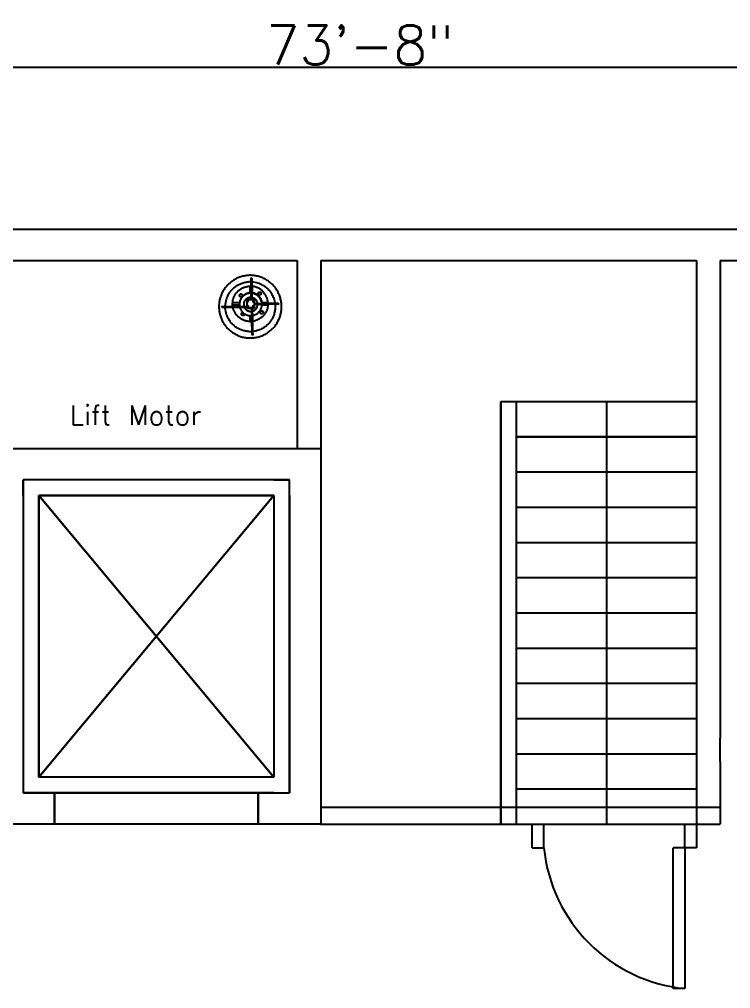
# Model space of a CAD drawing. Header units: millimetres. Extents: x 325 to 1305, y 175 to 889.
# Drawn here: x 688.5 to 870.2, y 641.1 to 888.7 of the extents above; entities that cross this region are included whole.
import ezdxf

# ---------------------------------------------------------------- set-up
doc = ezdxf.new("R2010")
doc.units = ezdxf.units.MM
doc.layers.add('Doors', color=6, linetype='Continuous', plot=False)
doc.layers.add('Pillars', color=200, linetype='Continuous', plot=False)
doc.layers.add('Edges', color=7, linetype='Continuous')
doc.layers.add('Lift and Stairs', color=60, linetype='Continuous')
doc.styles.get("Standard").update_dxf_attribs({"font": 'txt.shx', "height": 10})
doc.dimstyles.new('iuy', dxfattribs={"dimtxt": 1, "dimasz": 5.75, "dimexe": 1.25, "dimexo": 0.625, "dimtad": 1, "dimtih": 1, "dimtoh": 1, "dimlunit": 4, "dimtxsty": 'Standard', "dimblk": 'ARCHTICK', "dimcen": 2.5, "dimadec": 0, "dimazin": 0, "dimtfac": 1, "dimtmove": 0, "dimatfit": 3, "dimldrblk": 'ARCHTICK', "dimfxl": 1, "dimarcsym": 0})

# ---------------------------------------------------------------- blocks, each defined once
blk = doc.blocks.new('_ArchTick')
at = {"color": 0, "linetype": 'ByBlock', "const_width": 0.15}
blk.add_lwpolyline([(-0.5, -0.5), (0.5, 0.5)], dxfattribs=at)
blk = doc.blocks.new('*D21')
at = {"color": 0, "lineweight": -2, "transparency": 16777216}
for p, q in [((333.47, 827.71), (333.47, 877.79)), ((1217.47, 827.71), (1217.47, 877.79)), ((333.47, 876.54), (1217.47, 876.54))]:
    blk.add_line(p, q, dxfattribs=at)
at = {"layer": 'Defpoints', "color": 0, "transparency": 16777216}
for p in [(1217.47, 876.54), (333.47, 827.09), (1217.47, 827.09)]:
    blk.add_point(p, dxfattribs=at)
at = {"color": 0, "lineweight": -2, "transparency": 16777216, "xscale": 5.75, "yscale": 5.75, "zscale": 5.75, "rotation": 180}
blk.add_blockref('_ArchTick', (333.47, 876.54), dxfattribs=at)
at = {"color": 0, "lineweight": -2, "transparency": 16777216, "xscale": 5.75, "yscale": 5.75, "zscale": 5.75}
blk.add_blockref('_ArchTick', (1217.47, 876.54), dxfattribs=at)
at = {"color": 0, "transparency": 16777216, "insert": (775.47, 882.17), "char_height": 10, "attachment_point": 5}
blk.add_mtext('73\'-8"', dxfattribs=at)
blk = doc.blocks.new('BDoor3')
at = {"layer": 'Doors'}
for p, q in [((-42, -6), (-42, 0)), ((-42, 0), (-39, 0)), ((-39, -6), (-39, 0)), ((-3, 0), (0, 0)), ((-3, -6), (-3, 0)), ((0, 0), (0, -6)), ((-42, -6), (-39, -6)), ((-3, -6), (-6, -6)), ((-6, -42), (-6, -6)), ((0, -6), (-3, -6)), ((-3, -6), (-3, -42)), ((-3, -42), (-6, -42))]:
    blk.add_line(p, q, dxfattribs=at)
blk.add_arc((0.99, -2.01), 40.19, 185.6957, 264.3043, dxfattribs=at)
blk = doc.blocks.new('Surge Arrester pl')
for centre, radius, start, end in [((218.2, 183.76), 0.288, 13.0822, 39.8207), ((219.39, 185.27), 0.128, 231.4841, 296.1768), ((220.21, 184.32), 0.116, 145.188, 217.1673), ((219.58, 183.26), 0.206, 89.1848, 130.0267)]:
    blk.add_arc(centre, radius, start, end)
at = {"layer": 'Edges'}
for p, q in [((219.32, 188.8), (219.31, 188.78)), ((219.31, 188.78), (219.31, 188.77)), ((219.31, 188.77), (219.31, 188.23)), ((219.33, 188.82), (219.32, 188.8)), ((219.33, 188.82), (219.34, 188.83)), ((219.36, 188.83), (219.34, 188.83)), ((219.38, 188.84), (219.36, 188.83)), ((219.39, 188.83), (219.38, 188.84)), ((219.39, 188.83), (219.41, 188.83)), ((219.43, 188.82), (219.41, 188.83)), ((219.43, 188.82), (219.44, 188.8)), ((219.44, 188.78), (219.44, 188.8)), ((219.44, 188.78), (219.45, 188.77)), ((219.45, 188.77), (219.45, 188.21)), ((219.2, 186.3), (219.2, 187.45)), ((219.2, 187.42), (219.2, 187.44)), ((219.31, 188.23), (219.31, 187.45)), ((219.31, 187.45), (219.31, 187.43)), ((219.31, 187.43), (219.31, 187.42)), ((219.31, 187.42), (219.31, 186.32)), ((219.45, 188.21), (219.45, 187.43)), ((219.45, 187.43), (219.45, 187.42)), ((219.45, 187.42), (219.45, 186.3)), ((219.45, 187.42), (219.45, 187.42)), ((219.55, 187.42), (219.55, 186.28)), ((219.31, 186.32), (219.31, 186.23)), ((219.31, 186.24), (219.32, 186.25)), ((219.31, 186.23), (219.31, 186.24)), ((219.31, 186.23), (219.31, 186.23)), ((219.31, 186.23), (219.31, 185.5)), ((219.31, 185.5), (219.31, 185.33)), ((219.32, 186.25), (219.33, 186.25)), ((219.33, 186.25), (219.34, 186.26)), ((219.34, 186.26), (219.36, 186.26)), ((219.36, 186.26), (219.38, 186.26)), ((219.38, 186.26), (219.39, 186.26)), ((219.39, 186.26), (219.41, 186.26)), ((219.41, 186.26), (219.43, 186.25)), ((219.43, 186.25), (219.44, 186.25)), ((219.44, 186.25), (219.44, 186.24)), ((219.44, 186.24), (219.45, 186.23)), ((219.45, 186.3), (219.45, 186.23)), ((219.45, 186.23), (219.45, 186.22)), ((219.45, 186.22), (219.45, 185.48)), ((219.45, 185.48), (219.45, 185.32)), ((214.28, 183.89), (214.29, 183.91)), ((214.28, 183.88), (214.28, 183.89)), ((214.28, 183.88), (214.28, 183.86)), ((214.28, 183.86), (214.29, 183.84)), ((214.29, 183.91), (214.3, 183.92)), ((214.29, 183.83), (214.29, 183.84)), ((214.29, 183.84), (214.29, 183.84)), ((214.3, 183.83), (214.29, 183.84)), ((214.29, 183.84), (214.29, 183.83)), ((214.31, 183.93), (214.3, 183.92)), ((214.31, 183.82), (214.3, 183.83)), ((214.33, 183.94), (214.31, 183.93)), ((214.31, 183.82), (214.33, 183.81)), ((214.33, 183.94), (214.35, 183.94)), ((214.33, 183.81), (214.35, 183.81)), ((214.35, 183.94), (214.85, 183.94)), ((214.35, 183.81), (214.84, 183.81)), ((214.84, 183.81), (216.2, 183.81)), ((214.85, 183.94), (216.18, 183.94)), ((217.33, 184.13), (216.16, 184.13)), ((216.17, 184.64), (217.36, 184.64)), ((216.18, 183.94), (216.88, 183.94)), ((216.2, 183.81), (216.88, 183.81)), ((216.85, 183.88), (216.86, 183.89)), ((216.86, 183.86), (216.85, 183.88)), ((216.86, 183.92), (216.87, 183.93)), ((216.86, 183.91), (216.86, 183.92)), ((216.86, 183.89), (216.86, 183.91)), ((216.86, 183.84), (216.86, 183.86)), ((216.86, 183.83), (216.86, 183.84)), ((216.87, 183.82), (216.86, 183.83)), ((216.87, 183.94), (216.88, 183.94)), ((216.87, 183.93), (216.87, 183.94)), ((216.87, 183.81), (216.87, 183.82)), ((216.88, 183.81), (216.87, 183.81)), ((216.88, 183.94), (217.36, 183.94)), ((216.88, 183.81), (217.37, 183.81)), ((217.36, 183.94), (218.1, 183.94)), ((217.37, 183.81), (217.38, 183.78)), ((217.37, 183.81), (218.16, 183.81)), ((218.1, 183.94), (218.23, 183.94)), ((218.16, 183.81), (218.3, 183.81)), ((218.23, 183.94), (218.42, 183.94)), ((218.3, 183.81), (218.48, 183.81)), ((218.48, 183.81), (218.48, 183.82)), ((218.48, 183.82), (218.48, 183.82)), ((218.48, 183.81), (218.48, 183.81)), ((218.58, 185.08), (218.58, 183.76)), ((219.9, 185.08), (218.58, 185.08)), ((218.58, 183.66), (218.58, 183.76)), ((218.58, 183.76), (219.9, 183.76)), ((218.66, 184.86), (218.67, 184.87)), ((218.66, 184.72), (218.66, 184.86)), ((218.67, 184.7), (218.66, 184.72)), ((218.66, 184.08), (218.67, 184.09)), ((218.66, 184.05), (218.66, 184.08)), ((218.66, 184.05), (218.7, 183.97)), ((218.66, 183.94), (218.66, 184.05)), ((218.67, 183.92), (218.66, 183.94)), ((218.67, 184.89), (218.68, 184.91)), ((218.67, 184.87), (218.67, 184.89)), ((218.67, 184.68), (218.67, 184.7)), ((218.68, 184.67), (218.67, 184.68)), ((218.67, 184.11), (218.68, 184.12)), ((218.67, 184.11), (218.67, 184.09)), ((218.67, 183.9), (218.67, 183.92)), ((218.68, 183.89), (218.67, 183.9)), ((218.68, 184.91), (218.7, 184.92)), ((218.7, 184.66), (218.68, 184.67)), ((218.68, 184.12), (218.7, 184.14)), ((218.7, 183.87), (218.68, 183.89)), ((218.7, 184.92), (218.71, 184.92)), ((218.71, 184.65), (218.7, 184.66)), ((218.7, 184.14), (218.71, 184.14)), ((218.7, 183.97), (218.77, 183.88)), ((218.71, 183.87), (218.7, 183.87)), ((218.71, 184.92), (218.73, 184.93)), ((218.73, 184.65), (218.71, 184.65)), ((218.71, 184.14), (218.73, 184.15)), ((218.73, 183.87), (218.71, 183.87)), ((218.73, 184.93), (218.75, 184.92)), ((218.74, 184.65), (218.73, 184.65)), ((218.73, 184.15), (218.75, 184.14)), ((218.75, 183.87), (218.73, 183.87)), ((218.8, 184.73), (218.74, 184.65)), ((218.75, 184.65), (218.74, 184.65)), ((218.75, 184.92), (218.77, 184.92)), ((218.77, 184.66), (218.75, 184.65)), ((218.75, 184.14), (218.77, 184.14)), ((218.77, 183.87), (218.75, 183.87)), ((218.77, 184.92), (218.78, 184.91)), ((218.78, 184.67), (218.77, 184.66)), ((218.77, 184.14), (218.78, 184.12)), ((218.78, 183.89), (218.77, 183.88)), ((218.77, 183.88), (218.77, 183.87)), ((218.78, 184.91), (218.79, 184.89)), ((218.79, 184.68), (218.78, 184.67)), ((218.78, 184.12), (218.79, 184.11)), ((218.79, 183.9), (218.78, 183.89)), ((218.79, 184.89), (218.8, 184.87)), ((218.8, 184.7), (218.79, 184.68)), ((218.79, 184.11), (218.8, 184.09)), ((218.8, 183.92), (218.79, 183.9)), ((218.8, 184.87), (218.8, 184.86)), ((218.8, 184.86), (218.8, 184.73)), ((218.8, 184.73), (218.8, 184.73)), ((218.8, 184.73), (218.8, 184.72)), ((218.8, 184.72), (218.8, 184.7)), ((218.8, 184.09), (218.8, 184.08)), ((218.8, 184.08), (218.8, 183.94)), ((218.8, 183.94), (218.8, 183.92)), ((219.31, 185.33), (219.31, 185.17)), ((219.45, 185.32), (219.45, 185.15)), ((219.7, 184.87), (219.71, 184.89)), ((219.7, 184.85), (219.7, 184.87)), ((219.7, 184.71), (219.7, 184.85)), ((219.7, 184.7), (219.7, 184.71)), ((219.74, 184.65), (219.7, 184.7)), ((219.71, 184.68), (219.7, 184.7)), ((219.7, 184.7), (219.7, 184.7)), ((219.7, 184.09), (219.71, 184.11)), ((219.7, 184.08), (219.7, 184.09)), ((219.7, 183.94), (219.7, 184.08)), ((219.7, 183.92), (219.7, 183.94)), ((219.71, 183.9), (219.7, 183.92)), ((219.71, 184.89), (219.72, 184.9)), ((219.72, 184.66), (219.71, 184.68)), ((219.71, 184.11), (219.72, 184.12)), ((219.72, 183.89), (219.71, 183.9)), ((219.72, 184.9), (219.73, 184.91)), ((219.73, 184.65), (219.72, 184.66)), ((219.72, 184.12), (219.73, 184.14)), ((219.72, 183.89), (219.78, 183.97)), ((219.73, 183.87), (219.72, 183.89)), ((219.72, 183.89), (219.72, 183.89)), ((219.73, 184.91), (219.75, 184.92)), ((219.74, 184.65), (219.73, 184.65)), ((219.73, 184.14), (219.75, 184.14)), ((219.75, 183.87), (219.73, 183.87)), ((219.75, 184.65), (219.74, 184.65)), ((219.75, 184.92), (219.77, 184.92)), ((219.77, 184.64), (219.75, 184.65)), ((219.75, 184.14), (219.77, 184.15)), ((219.77, 183.87), (219.75, 183.87)), ((219.77, 184.92), (219.79, 184.92)), ((219.79, 184.65), (219.77, 184.64)), ((219.77, 184.15), (219.79, 184.14)), ((219.79, 183.87), (219.77, 183.87)), ((219.78, 183.97), (219.83, 184.1)), ((219.79, 184.92), (219.8, 184.91)), ((219.8, 184.65), (219.79, 184.65)), ((219.79, 184.14), (219.8, 184.14)), ((219.8, 183.87), (219.79, 183.87)), ((219.8, 184.91), (219.82, 184.9)), ((219.82, 184.66), (219.8, 184.65)), ((219.8, 184.14), (219.82, 184.12)), ((219.82, 183.89), (219.8, 183.87)), ((219.82, 184.9), (219.83, 184.89)), ((219.83, 184.68), (219.82, 184.66)), ((219.82, 184.12), (219.83, 184.11)), ((219.83, 183.9), (219.82, 183.89)), ((219.83, 184.89), (219.84, 184.87)), ((219.84, 184.7), (219.83, 184.68)), ((219.83, 184.11), (219.83, 184.1)), ((219.83, 184.1), (219.84, 184.09)), ((219.84, 183.92), (219.83, 183.9)), ((219.84, 184.87), (219.84, 184.85)), ((219.84, 184.85), (219.84, 184.71)), ((219.84, 184.71), (219.84, 184.7)), ((219.84, 184.09), (219.84, 184.08)), ((219.84, 184.08), (219.84, 183.94)), ((219.84, 183.94), (219.84, 183.92)), ((219.9, 183.76), (219.9, 185.08)), ((219.9, 183.76), (219.9, 183.66)), ((220.29, 184.39), (220.12, 184.39)), ((220.29, 184.25), (220.12, 184.25)), ((220.47, 184.39), (220.29, 184.39)), ((220.48, 184.26), (220.29, 184.25)), ((221.21, 184.41), (220.47, 184.39)), ((221.22, 184.27), (220.48, 184.26)), ((221.26, 184.41), (221.21, 184.41)), ((221.26, 184.27), (221.22, 184.27)), ((221.23, 184.64), (222.24, 184.64)), ((222.23, 184.13), (221.24, 184.13)), ((221.49, 184.42), (221.26, 184.41)), ((221.49, 184.28), (221.26, 184.27)), ((222.24, 184.43), (221.49, 184.42)), ((221.49, 184.42), (221.5, 184.41)), ((222.24, 184.29), (221.49, 184.28)), ((221.5, 184.28), (221.49, 184.28)), ((221.5, 184.41), (221.5, 184.41)), ((221.5, 184.41), (221.51, 184.4)), ((221.51, 184.29), (221.5, 184.28)), ((221.51, 184.4), (221.52, 184.38)), ((221.52, 184.31), (221.51, 184.3)), ((221.51, 184.3), (221.51, 184.29)), ((221.52, 184.38), (221.52, 184.37)), ((221.52, 184.37), (221.52, 184.35)), ((221.52, 184.35), (221.52, 184.33)), ((221.52, 184.33), (221.52, 184.31)), ((222.27, 184.43), (222.24, 184.43)), ((222.26, 184.3), (222.24, 184.29)), ((223.49, 184.32), (222.26, 184.3)), ((223.47, 184.46), (222.27, 184.43)), ((224.03, 184.47), (223.47, 184.46)), ((224.03, 184.33), (223.49, 184.32)), ((224.03, 184.47), (224.04, 184.47)), ((224.03, 184.33), (224.05, 184.33)), ((224.04, 184.47), (224.06, 184.46)), ((224.05, 184.33), (224.06, 184.34)), ((224.05, 184.33), (224.05, 184.33)), ((224.06, 184.46), (224.07, 184.45)), ((224.08, 184.35), (224.06, 184.34)), ((224.07, 184.45), (224.09, 184.44)), ((224.09, 184.37), (224.08, 184.35)), ((224.09, 184.42), (224.09, 184.44)), ((224.1, 184.4), (224.09, 184.42)), ((224.09, 184.38), (224.1, 184.4)), ((224.09, 184.37), (224.09, 184.38)), ((218.18, 182.67), (218.19, 182.66)), ((218.58, 183.66), (219.9, 183.66)), ((219.2, 181.31), (219.2, 182.34)), ((219.45, 183.25), (219.45, 183.42)), ((219.46, 183.09), (219.45, 183.25)), ((219.47, 182.35), (219.46, 183.09)), ((219.49, 181.58), (219.47, 182.35)), ((219.59, 183.29), (219.58, 183.47)), ((219.59, 183.11), (219.59, 183.29)), ((219.61, 182.37), (219.59, 183.11)), ((219.62, 181.59), (219.61, 182.37)), ((220.96, 183.3), (220.98, 183.35)), ((219.5, 181.57), (219.49, 181.58)), ((219.49, 181.58), (219.49, 181.58)), ((219.49, 181.35), (219.49, 181.58)), ((219.49, 181.34), (219.49, 181.35)), ((219.53, 179.58), (219.49, 181.34)), ((219.51, 181.57), (219.5, 181.57)), ((219.52, 181.56), (219.51, 181.57)), ((219.54, 181.56), (219.52, 181.56)), ((219.56, 181.56), (219.54, 181.56)), ((219.57, 181.56), (219.56, 181.56)), ((219.59, 181.56), (219.57, 181.56)), ((219.6, 181.57), (219.59, 181.56)), ((219.61, 181.57), (219.6, 181.57)), ((219.62, 181.58), (219.61, 181.57)), ((219.62, 181.59), (219.62, 181.58)), ((219.63, 181.37), (219.62, 181.59)), ((219.66, 179.6), (219.63, 181.37)), ((219.54, 179.05), (219.53, 179.58)), ((219.54, 179.05), (219.54, 179.03)), ((219.55, 179.02), (219.54, 179.03)), ((219.54, 179.03), (219.54, 179.03)), ((219.56, 179), (219.55, 179.02)), ((219.57, 178.99), (219.56, 179)), ((219.59, 178.98), (219.57, 178.99)), ((219.59, 178.98), (219.61, 178.98)), ((219.63, 178.98), (219.61, 178.98)), ((219.63, 178.98), (219.64, 178.99)), ((219.64, 178.99), (219.66, 179)), ((219.68, 179.05), (219.66, 179.6)), ((219.66, 179), (219.67, 179.02)), ((219.68, 179.05), (219.67, 179.03)), ((219.67, 179.02), (219.67, 179.03))]:
    blk.add_line(p, q, dxfattribs=at)
for points in [[(223.83, 186.66), (223.74, 186.81), (223.64, 186.96), (223.54, 187.1), (223.43, 187.24), (223.32, 187.38), (223.2, 187.51), (223.08, 187.64), (222.96, 187.76), (222.83, 187.89), (222.7, 188), (222.56, 188.11), (222.42, 188.22), (222.28, 188.33), (222.13, 188.43), (221.98, 188.52), (221.83, 188.61), (221.68, 188.69), (221.52, 188.77), (221.36, 188.84), (221.19, 188.91), (221.03, 188.97), (220.86, 189.03), (220.69, 189.08), (220.52, 189.13), (220.35, 189.17), (220.18, 189.21), (220, 189.24), (219.83, 189.26), (219.65, 189.28), (219.48, 189.29), (219.3, 189.3), (219.12, 189.3), (218.95, 189.29), (218.77, 189.28), (218.59, 189.26), (218.42, 189.24), (218.24, 189.21), (218.07, 189.18), (217.9, 189.14), (217.73, 189.09), (217.56, 189.04), (217.39, 188.99), (217.23, 188.93), (217.06, 188.86), (216.9, 188.79), (216.74, 188.71), (216.59, 188.63), (216.43, 188.54), (216.28, 188.44), (216.14, 188.35), (215.99, 188.24), (215.85, 188.14), (215.71, 188.03), (215.58, 187.91), (215.45, 187.79), (215.33, 187.67), (215.21, 187.54), (215.09, 187.4), (214.98, 187.27), (214.87, 187.13), (214.76, 186.99), (214.67, 186.84), (214.57, 186.69), (214.48, 186.54), (214.4, 186.38), (214.32, 186.22), (214.25, 186.06), (214.18, 185.9), (214.12, 185.73), (214.06, 185.57), (214.01, 185.4), (213.96, 185.23), (213.92, 185.06), (213.88, 184.88), (213.86, 184.71), (213.83, 184.53), (213.81, 184.36), (213.8, 184.18), (213.8, 184), (213.79, 183.83), (213.8, 183.65), (213.81, 183.48), (213.83, 183.3), (213.85, 183.12), (213.88, 182.95), (213.91, 182.78), (213.95, 182.6), (214, 182.43), (214.05, 182.26), (214.1, 182.1), (214.17, 181.93), (214.23, 181.77), (214.3, 181.61), (214.38, 181.45), (214.47, 181.29), (214.55, 181.14), (214.65, 180.99), (214.74, 180.84), (214.85, 180.7), (214.95, 180.56), (215.06, 180.42), (215.18, 180.29), (215.3, 180.16), (215.43, 180.03), (215.55, 179.91), (215.69, 179.79), (215.82, 179.68), (215.96, 179.57), (216.11, 179.47), (216.25, 179.37), (216.4, 179.28), (216.55, 179.19), (216.71, 179.1), (216.87, 179.03), (217.03, 178.95), (217.19, 178.88), (217.36, 178.82), (217.52, 178.76), (217.69, 178.71), (217.86, 178.67), (218.04, 178.63), (218.21, 178.59), (218.38, 178.56), (218.56, 178.54), (218.73, 178.52), (218.91, 178.51), (219.09, 178.5), (219.26, 178.5), (219.44, 178.51), (219.62, 178.52), (219.79, 178.53), (219.97, 178.56), (220.14, 178.58), (220.31, 178.62), (220.49, 178.66), (220.66, 178.7), (220.83, 178.75), (220.99, 178.81), (221.16, 178.87), (221.32, 178.94), (221.48, 179.01), (221.64, 179.09), (221.8, 179.17), (221.95, 179.26), (222.1, 179.35), (222.25, 179.45), (222.39, 179.55), (222.53, 179.66), (222.67, 179.77), (222.8, 179.89), (222.93, 180.01), (223.06, 180.13), (223.18, 180.26), (223.3, 180.39), (223.41, 180.53), (223.52, 180.67), (223.62, 180.81), (223.72, 180.96), (223.81, 181.11), (223.9, 181.26), (223.99, 181.42), (224.06, 181.57), (224.14, 181.73), (224.21, 181.9), (224.27, 182.06), (224.33, 182.23), (224.38, 182.4), (224.42, 182.57), (224.47, 182.74), (224.5, 182.91), (224.53, 183.09), (224.55, 183.26), (224.57, 183.44), (224.58, 183.61), (224.59, 183.79), (224.59, 183.97), (224.59, 184.14), (224.57, 184.32), (224.56, 184.5), (224.54, 184.67), (224.51, 184.85), (224.47, 185.02), (224.43, 185.19), (224.39, 185.36), (224.34, 185.53), (224.28, 185.7), (224.22, 185.86), (224.15, 186.03), (224.08, 186.19), (224, 186.35), (223.92, 186.5)], [(221.08, 186.14), (221.08, 186.14), (221.08, 186.13), (221.08, 186.12), (221.07, 186.11), (221.07, 186.1), (221.07, 186.09), (221.07, 186.09), (221.07, 186.08), (221.06, 186.07), (221.06, 186.06), (221.06, 186.06), (221.05, 186.05), (221.05, 186.04), (221.04, 186.03), (221.04, 186.03), (221.03, 186.02), (221.03, 186.01), (221.02, 186), (221.02, 186), (221.01, 185.99), (221.01, 185.99), (221, 185.98), (221, 185.97), (220.99, 185.97), (220.98, 185.96), (220.98, 185.96), (220.97, 185.95), (220.96, 185.95), (220.96, 185.94), (220.95, 185.94), (220.94, 185.93), (220.93, 185.93), (220.93, 185.93), (220.92, 185.92), (220.91, 185.92), (220.9, 185.92), (220.89, 185.92), (220.89, 185.91), (220.88, 185.91), (220.87, 185.91), (220.86, 185.91), (220.85, 185.91), (220.84, 185.91), (220.83, 185.91), (220.83, 185.91), (220.82, 185.91), (220.81, 185.91), (220.8, 185.91), (220.79, 185.91), (220.78, 185.91), (220.78, 185.91), (220.77, 185.91), (220.76, 185.91), (220.75, 185.92), (220.74, 185.92), (220.73, 185.92), (220.73, 185.92), (220.72, 185.93), (220.71, 185.93), (220.7, 185.93), (220.7, 185.94), (220.69, 185.94), (220.68, 185.95), (220.67, 185.95), (220.67, 185.96), (220.66, 185.96), (220.65, 185.97), (220.65, 185.97), (220.64, 185.98), (220.64, 185.98), (220.63, 185.99), (220.62, 186), (220.62, 186), (220.61, 186.01), (220.61, 186.02), (220.6, 186.02), (220.6, 186.03), (220.6, 186.04), (220.59, 186.05), (220.59, 186.05), (220.58, 186.06), (220.58, 186.07), (220.58, 186.08), (220.57, 186.08), (220.57, 186.09), (220.57, 186.1), (220.57, 186.11), (220.57, 186.12), (220.57, 186.13), (220.56, 186.13), (220.56, 186.14), (220.56, 186.15), (220.56, 186.16), (220.56, 186.17), (220.56, 186.18), (220.56, 186.18), (220.56, 186.19), (220.56, 186.2), (220.57, 186.21), (220.57, 186.22), (220.57, 186.23), (220.57, 186.23), (220.57, 186.24), (220.58, 186.25), (220.58, 186.26), (220.58, 186.27), (220.59, 186.27), (220.59, 186.28), (220.59, 186.29), (220.6, 186.3), (220.6, 186.3), (220.61, 186.31), (220.61, 186.32), (220.62, 186.32), (220.62, 186.33), (220.63, 186.34), (220.63, 186.34), (220.64, 186.35), (220.65, 186.36), (220.65, 186.36), (220.66, 186.37), (220.67, 186.37), (220.67, 186.38), (220.68, 186.38), (220.69, 186.39), (220.69, 186.39), (220.7, 186.39), (220.71, 186.4), (220.72, 186.4), (220.72, 186.4), (220.73, 186.41), (220.74, 186.41), (220.75, 186.41), (220.76, 186.42), (220.76, 186.42), (220.77, 186.42), (220.78, 186.42), (220.79, 186.42), (220.8, 186.42), (220.81, 186.42), (220.82, 186.42), (220.82, 186.42), (220.83, 186.42), (220.84, 186.42), (220.85, 186.42), (220.86, 186.42), (220.87, 186.42), (220.87, 186.42), (220.88, 186.42), (220.89, 186.41), (220.9, 186.41), (220.91, 186.41), (220.91, 186.41), (220.92, 186.4), (220.93, 186.4), (220.94, 186.4), (220.95, 186.39), (220.95, 186.39), (220.96, 186.38), (220.97, 186.38), (220.97, 186.37), (220.98, 186.37), (220.99, 186.36), (220.99, 186.36), (221, 186.35), (221.01, 186.35), (221.01, 186.34), (221.02, 186.33), (221.02, 186.33), (221.03, 186.32), (221.03, 186.31), (221.04, 186.31), (221.04, 186.3), (221.05, 186.29), (221.05, 186.28), (221.05, 186.28), (221.06, 186.27), (221.06, 186.26), (221.06, 186.25), (221.07, 186.24), (221.07, 186.24), (221.07, 186.23), (221.07, 186.22), (221.08, 186.21), (221.08, 186.2), (221.08, 186.2), (221.08, 186.19), (221.08, 186.18), (221.08, 186.17), (221.08, 186.16), (221.08, 186.15)], [(221.39, 183.05), (221.39, 183.05), (221.39, 183.04), (221.4, 183.03), (221.4, 183.02), (221.4, 183.01), (221.4, 183.01), (221.41, 183), (221.41, 182.99), (221.41, 182.98), (221.41, 182.97), (221.41, 182.96), (221.41, 182.95), (221.41, 182.95), (221.41, 182.94), (221.41, 182.93), (221.41, 182.92), (221.41, 182.91), (221.41, 182.9), (221.41, 182.9), (221.41, 182.89), (221.4, 182.88), (221.4, 182.87), (221.4, 182.86), (221.4, 182.85), (221.39, 182.85), (221.39, 182.84), (221.39, 182.83), (221.38, 182.82), (221.38, 182.82), (221.38, 182.81), (221.37, 182.8), (221.37, 182.79), (221.36, 182.79), (221.36, 182.78), (221.35, 182.77), (221.35, 182.77), (221.34, 182.76), (221.33, 182.76), (221.33, 182.75), (221.32, 182.74), (221.31, 182.74), (221.31, 182.73), (221.3, 182.73), (221.29, 182.72), (221.29, 182.72), (221.28, 182.72), (221.27, 182.71), (221.26, 182.71), (221.26, 182.7), (221.25, 182.7), (221.24, 182.7), (221.23, 182.69), (221.23, 182.69), (221.22, 182.69), (221.21, 182.69), (221.2, 182.69), (221.19, 182.69), (221.18, 182.68), (221.18, 182.68), (221.17, 182.68), (221.16, 182.68), (221.15, 182.68), (221.14, 182.68), (221.13, 182.68), (221.12, 182.68), (221.12, 182.68), (221.11, 182.69), (221.1, 182.69), (221.09, 182.69), (221.08, 182.69), (221.07, 182.69), (221.07, 182.7), (221.06, 182.7), (221.05, 182.7), (221.04, 182.71), (221.04, 182.71), (221.03, 182.71), (221.02, 182.72), (221.01, 182.72), (221.01, 182.73), (221, 182.73), (220.99, 182.74), (220.99, 182.74), (220.98, 182.75), (220.97, 182.75), (220.97, 182.76), (220.96, 182.77), (220.96, 182.77), (220.95, 182.78), (220.95, 182.79), (220.94, 182.79), (220.94, 182.8), (220.93, 182.81), (220.93, 182.81), (220.92, 182.82), (220.92, 182.83), (220.92, 182.84), (220.91, 182.84), (220.91, 182.85), (220.91, 182.86), (220.9, 182.87), (220.9, 182.88), (220.9, 182.89), (220.9, 182.89), (220.9, 182.9), (220.9, 182.91), (220.89, 182.92), (220.89, 182.93), (220.89, 182.94), (220.89, 182.94), (220.89, 182.95), (220.89, 182.96), (220.9, 182.97), (220.9, 182.98), (220.9, 182.99), (220.9, 182.99), (220.9, 183), (220.9, 183.01), (220.91, 183.02), (220.91, 183.03), (220.91, 183.03), (220.91, 183.04), (220.92, 183.05), (220.92, 183.06), (220.93, 183.07), (220.93, 183.07), (220.93, 183.08), (220.94, 183.09), (220.94, 183.09), (220.95, 183.1), (220.95, 183.11), (220.96, 183.11), (220.97, 183.12), (220.97, 183.13), (220.98, 183.13), (220.98, 183.14), (220.99, 183.14), (221, 183.15), (221, 183.15), (221.01, 183.16), (221.02, 183.16), (221.03, 183.17), (221.03, 183.17), (221.04, 183.17), (221.05, 183.18), (221.06, 183.18), (221.06, 183.18), (221.07, 183.19), (221.08, 183.19), (221.09, 183.19), (221.1, 183.19), (221.11, 183.2), (221.11, 183.2), (221.12, 183.2), (221.13, 183.2), (221.14, 183.2), (221.15, 183.2), (221.16, 183.2), (221.16, 183.2), (221.17, 183.2), (221.18, 183.2), (221.19, 183.2), (221.2, 183.2), (221.21, 183.19), (221.21, 183.19), (221.22, 183.19), (221.23, 183.19), (221.24, 183.19), (221.25, 183.18), (221.25, 183.18), (221.26, 183.18), (221.27, 183.17), (221.28, 183.17), (221.28, 183.16), (221.29, 183.16), (221.3, 183.15), (221.31, 183.15), (221.31, 183.14), (221.32, 183.14), (221.33, 183.13), (221.33, 183.13), (221.34, 183.12), (221.34, 183.12), (221.35, 183.11), (221.35, 183.1), (221.36, 183.1), (221.36, 183.09), (221.37, 183.08), (221.37, 183.08), (221.38, 183.07), (221.38, 183.06)]]:
    blk.add_lwpolyline(points, close=True, dxfattribs=at)
for points in [[(214.85, 183.94), (214.9, 184.31), (214.96, 184.63), (215.02, 184.91), (215.09, 185.16), (215.16, 185.38), (215.24, 185.57), (215.32, 185.75), (215.4, 185.91), (215.48, 186.06), (215.57, 186.21), (215.65, 186.34), (215.74, 186.46), (215.83, 186.58), (215.92, 186.69), (216.01, 186.8), (216.11, 186.9), (216.21, 187), (216.31, 187.1), (216.42, 187.19), (216.53, 187.28), (216.64, 187.36), (216.76, 187.45), (216.87, 187.52), (216.99, 187.6), (217.11, 187.67), (217.24, 187.73), (217.37, 187.8), (217.51, 187.85), (217.65, 187.91), (217.8, 187.96), (217.95, 188.01), (218.12, 188.05), (218.29, 188.1), (218.47, 188.13), (218.65, 188.17), (218.82, 188.19), (218.98, 188.21), (219.11, 188.23), (219.23, 188.23), (219.31, 188.23)], [(216.18, 183.94), (216.17, 184.02), (216.16, 184.1), (216.16, 184.18), (216.16, 184.26), (216.16, 184.35), (216.16, 184.44), (216.16, 184.52), (216.17, 184.6), (216.17, 184.69), (216.18, 184.76), (216.19, 184.84), (216.2, 184.91), (216.21, 184.99), (216.22, 185.06), (216.24, 185.14), (216.26, 185.22), (216.29, 185.3), (216.32, 185.38), (216.35, 185.47), (216.39, 185.56), (216.43, 185.64), (216.47, 185.73), (216.51, 185.82), (216.56, 185.91), (216.61, 185.99), (216.67, 186.08), (216.72, 186.16), (216.78, 186.24), (216.85, 186.32), (216.91, 186.39), (216.98, 186.47), (217.05, 186.54), (217.12, 186.61), (217.19, 186.67), (217.27, 186.74), (217.35, 186.8), (217.43, 186.86), (217.51, 186.92), (217.59, 186.97), (217.68, 187.02), (217.76, 187.07), (217.85, 187.12), (217.95, 187.16), (218.04, 187.2), (218.14, 187.24), (218.25, 187.27), (218.36, 187.3), (218.48, 187.33), (218.6, 187.36), (218.73, 187.39), (218.85, 187.41), (218.97, 187.43), (219.08, 187.44), (219.18, 187.45), (219.25, 187.45), (219.31, 187.45)], [(219.45, 188.21), (219.74, 188.17), (220.01, 188.12), (220.25, 188.06), (220.48, 188), (220.68, 187.93), (220.87, 187.85), (221.05, 187.77), (221.21, 187.69), (221.36, 187.61), (221.5, 187.52), (221.63, 187.44), (221.76, 187.35), (221.88, 187.26), (221.99, 187.17), (222.09, 187.08), (222.2, 186.98), (222.3, 186.88), (222.39, 186.78), (222.49, 186.67), (222.58, 186.55), (222.67, 186.43), (222.76, 186.3), (222.84, 186.16), (222.93, 186.01), (223.02, 185.85), (223.1, 185.68), (223.18, 185.5), (223.25, 185.31), (223.32, 185.11), (223.38, 184.9), (223.43, 184.69), (223.47, 184.46)], [(222.24, 184.43), (222.24, 184.51), (222.23, 184.6), (222.23, 184.69), (222.21, 184.78), (222.2, 184.88), (222.18, 184.98), (222.16, 185.07), (222.14, 185.17), (222.11, 185.27), (222.08, 185.36), (222.04, 185.46), (222.01, 185.55), (221.97, 185.64), (221.93, 185.73), (221.88, 185.82), (221.83, 185.91), (221.78, 185.99), (221.73, 186.08), (221.67, 186.16), (221.61, 186.24), (221.55, 186.32), (221.48, 186.39), (221.42, 186.47), (221.35, 186.54), (221.28, 186.61), (221.2, 186.67), (221.13, 186.74), (221.05, 186.8), (220.97, 186.86), (220.89, 186.92), (220.8, 186.97), (220.72, 187.02), (220.63, 187.07), (220.54, 187.12), (220.45, 187.16), (220.36, 187.2), (220.27, 187.23), (220.18, 187.27), (220.1, 187.3), (220.01, 187.32), (219.92, 187.35), (219.84, 187.37), (219.75, 187.38), (219.68, 187.4), (219.61, 187.41), (219.55, 187.42), (219.49, 187.43), (219.45, 187.43)], [(219.31, 186.23), (219.28, 186.24), (219.24, 186.23), (219.19, 186.23), (219.12, 186.22), (219.05, 186.21), (218.97, 186.19), (218.89, 186.18), (218.81, 186.16), (218.73, 186.14), (218.66, 186.12), (218.6, 186.1), (218.53, 186.07), (218.47, 186.05), (218.41, 186.02), (218.36, 185.99), (218.3, 185.96), (218.25, 185.93), (218.19, 185.89), (218.14, 185.86), (218.09, 185.82), (218.04, 185.78), (217.99, 185.74), (217.95, 185.7), (217.9, 185.66), (217.86, 185.61), (217.82, 185.57), (217.78, 185.53), (217.75, 185.49), (217.72, 185.45), (217.69, 185.41), (217.66, 185.38), (217.64, 185.35), (217.62, 185.33), (217.61, 185.31), (217.6, 185.29), (217.59, 185.28), (217.58, 185.26), (217.57, 185.24), (217.56, 185.22), (217.54, 185.19), (217.53, 185.15), (217.51, 185.11), (217.49, 185.07), (217.48, 185.02), (217.46, 184.98), (217.44, 184.93), (217.42, 184.89), (217.41, 184.84), (217.39, 184.81), (217.38, 184.78), (217.38, 184.75), (217.37, 184.72), (217.37, 184.69), (217.36, 184.67), (217.36, 184.64), (217.35, 184.61), (217.35, 184.57), (217.34, 184.54), (217.34, 184.5), (217.34, 184.46), (217.33, 184.42), (217.33, 184.38), (217.33, 184.34), (217.32, 184.31), (217.32, 184.27), (217.32, 184.23), (217.33, 184.2), (217.33, 184.16), (217.33, 184.11), (217.34, 184.07), (217.35, 184.01), (217.36, 183.94)], [(217.36, 185.72), (217.35, 185.74), (217.35, 185.76), (217.34, 185.78), (217.34, 185.8), (217.34, 185.81), (217.34, 185.82), (217.34, 185.84), (217.34, 185.85), (217.34, 185.86), (217.34, 185.87), (217.34, 185.88), (217.34, 185.89), (217.35, 185.89), (217.35, 185.9), (217.35, 185.91), (217.35, 185.92), (217.36, 185.93), (217.36, 185.93), (217.36, 185.94), (217.37, 185.95), (217.37, 185.96), (217.37, 185.96), (217.38, 185.97), (217.38, 185.98), (217.39, 185.99), (217.39, 185.99), (217.4, 186), (217.4, 186.01), (217.41, 186.01), (217.42, 186.02), (217.42, 186.02), (217.43, 186.03), (217.44, 186.03), (217.44, 186.04), (217.45, 186.04), (217.46, 186.05), (217.46, 186.05), (217.47, 186.06), (217.48, 186.06), (217.49, 186.07), (217.49, 186.07), (217.5, 186.07), (217.51, 186.08), (217.52, 186.08), (217.52, 186.08), (217.53, 186.08), (217.54, 186.09), (217.55, 186.09), (217.56, 186.09), (217.57, 186.09), (217.57, 186.09), (217.58, 186.09), (217.59, 186.09), (217.6, 186.09), (217.61, 186.09), (217.62, 186.09), (217.63, 186.09), (217.63, 186.09), (217.64, 186.09), (217.65, 186.09), (217.66, 186.08), (217.67, 186.08), (217.68, 186.08), (217.69, 186.07), (217.7, 186.07), (217.71, 186.07), (217.72, 186.06), (217.73, 186.05), (217.75, 186.04), (217.76, 186.03), (217.78, 186.02), (217.8, 186)], [(217.8, 186), (217.81, 185.98), (217.82, 185.96), (217.83, 185.95), (217.83, 185.93), (217.84, 185.92), (217.84, 185.91), (217.85, 185.9), (217.85, 185.89), (217.85, 185.88), (217.85, 185.87), (217.85, 185.86), (217.86, 185.85), (217.86, 185.84), (217.86, 185.83), (217.86, 185.82), (217.86, 185.81), (217.85, 185.8), (217.85, 185.8), (217.85, 185.79), (217.85, 185.78), (217.85, 185.77), (217.85, 185.76), (217.84, 185.75), (217.84, 185.75), (217.84, 185.74), (217.84, 185.73), (217.83, 185.72), (217.83, 185.72), (217.82, 185.71), (217.82, 185.7), (217.82, 185.69), (217.81, 185.69), (217.81, 185.68), (217.8, 185.67), (217.8, 185.67), (217.79, 185.66), (217.78, 185.65), (217.78, 185.65), (217.77, 185.64), (217.77, 185.64), (217.76, 185.63), (217.75, 185.63), (217.75, 185.62), (217.74, 185.62), (217.73, 185.61), (217.72, 185.61), (217.72, 185.6), (217.71, 185.6), (217.7, 185.6), (217.69, 185.59), (217.69, 185.59), (217.68, 185.59), (217.67, 185.58), (217.66, 185.58), (217.65, 185.58), (217.64, 185.58), (217.64, 185.58), (217.63, 185.58), (217.62, 185.57), (217.61, 185.57), (217.6, 185.57), (217.59, 185.57), (217.59, 185.57), (217.58, 185.57), (217.57, 185.58), (217.56, 185.58), (217.55, 185.58), (217.54, 185.58), (217.54, 185.58), (217.53, 185.58), (217.52, 185.59), (217.51, 185.59), (217.5, 185.59), (217.5, 185.59), (217.49, 185.6), (217.48, 185.6), (217.47, 185.61), (217.46, 185.61), (217.46, 185.62), (217.45, 185.62), (217.44, 185.63), (217.43, 185.64), (217.42, 185.65), (217.41, 185.66), (217.4, 185.67), (217.39, 185.68), (217.37, 185.7), (217.36, 185.72)], [(219.31, 186.32), (219.26, 186.31), (219.21, 186.3), (219.15, 186.29), (219.09, 186.28), (219.03, 186.27), (218.96, 186.26), (218.89, 186.25), (218.82, 186.23), (218.76, 186.21), (218.69, 186.19), (218.63, 186.17), (218.57, 186.15), (218.51, 186.12), (218.46, 186.09), (218.4, 186.07), (218.34, 186.03), (218.29, 186), (218.24, 185.97), (218.18, 185.93), (218.13, 185.89), (218.08, 185.85), (218.02, 185.8), (217.97, 185.75), (217.92, 185.69), (217.86, 185.63), (217.81, 185.57), (217.76, 185.51), (217.71, 185.45), (217.67, 185.4), (217.64, 185.35), (217.61, 185.32), (217.6, 185.3)], [(219.31, 185.5), (219.29, 185.5), (219.26, 185.5), (219.22, 185.49), (219.18, 185.49), (219.13, 185.48), (219.08, 185.47), (219.03, 185.46), (218.98, 185.45), (218.94, 185.44), (218.89, 185.42), (218.85, 185.41), (218.81, 185.4), (218.77, 185.38), (218.74, 185.36), (218.7, 185.35), (218.67, 185.33), (218.63, 185.31), (218.6, 185.28), (218.57, 185.26), (218.53, 185.24), (218.5, 185.21), (218.47, 185.19), (218.44, 185.16), (218.42, 185.13), (218.39, 185.11), (218.36, 185.08), (218.34, 185.05), (218.31, 185.02), (218.29, 184.98), (218.27, 184.95), (218.24, 184.92), (218.22, 184.89), (218.21, 184.85), (218.19, 184.82), (218.17, 184.78), (218.16, 184.74), (218.14, 184.71), (218.13, 184.67), (218.12, 184.63), (218.1, 184.6), (218.09, 184.56), (218.09, 184.52), (218.08, 184.48), (218.07, 184.44), (218.07, 184.39), (218.07, 184.35), (218.07, 184.31), (218.07, 184.26), (218.07, 184.21), (218.07, 184.16), (218.08, 184.11), (218.08, 184.06), (218.09, 184.02), (218.09, 183.98), (218.1, 183.96), (218.1, 183.94)], [(221.26, 184.41), (221.25, 184.49), (221.24, 184.56), (221.23, 184.63), (221.22, 184.69), (221.21, 184.74), (221.2, 184.79), (221.19, 184.84), (221.18, 184.89), (221.16, 184.94), (221.14, 184.99), (221.12, 185.05), (221.1, 185.1), (221.07, 185.16), (221.05, 185.22), (221.02, 185.27), (220.99, 185.33), (220.95, 185.38), (220.92, 185.43), (220.88, 185.49), (220.85, 185.54), (220.81, 185.59), (220.77, 185.63), (220.72, 185.68), (220.68, 185.73), (220.63, 185.77), (220.59, 185.81), (220.54, 185.85), (220.49, 185.89), (220.44, 185.93), (220.39, 185.97), (220.33, 186), (220.28, 186.03), (220.22, 186.07), (220.17, 186.09), (220.11, 186.12), (220.05, 186.15), (220, 186.17), (219.94, 186.19), (219.88, 186.21), (219.83, 186.23), (219.78, 186.24), (219.72, 186.25), (219.67, 186.26), (219.62, 186.27), (219.58, 186.28), (219.53, 186.29), (219.49, 186.29), (219.45, 186.3)], [(221.21, 184.41), (221.19, 184.55), (221.16, 184.67), (221.13, 184.78), (221.1, 184.88), (221.07, 184.98), (221.03, 185.06), (221, 185.14), (220.96, 185.21), (220.92, 185.28), (220.88, 185.34), (220.84, 185.4), (220.8, 185.46), (220.76, 185.51), (220.72, 185.56), (220.68, 185.61), (220.64, 185.65), (220.59, 185.7), (220.54, 185.74), (220.49, 185.78), (220.44, 185.82), (220.38, 185.86), (220.33, 185.9), (220.26, 185.94), (220.2, 185.98), (220.12, 186.01), (220.05, 186.05), (219.96, 186.08), (219.87, 186.12), (219.78, 186.15), (219.68, 186.18), (219.56, 186.2), (219.45, 186.22)], [(220.47, 184.39), (220.46, 184.47), (220.44, 184.54), (220.43, 184.6), (220.41, 184.66), (220.39, 184.72), (220.37, 184.77), (220.34, 184.82), (220.32, 184.86), (220.3, 184.9), (220.27, 184.94), (220.25, 184.98), (220.22, 185.01), (220.2, 185.05), (220.17, 185.08), (220.15, 185.11), (220.12, 185.13), (220.09, 185.16), (220.06, 185.19), (220.03, 185.21), (220, 185.24), (219.96, 185.26), (219.93, 185.29), (219.89, 185.31), (219.84, 185.34), (219.8, 185.36), (219.75, 185.38), (219.7, 185.4), (219.65, 185.42), (219.6, 185.44), (219.55, 185.46), (219.5, 185.47), (219.45, 185.48)], [(219.53, 179.58), (219.41, 179.57), (219.27, 179.57), (219.11, 179.58), (218.94, 179.6), (218.77, 179.62), (218.58, 179.65), (218.4, 179.68), (218.23, 179.71), (218.06, 179.76), (217.9, 179.8), (217.75, 179.85), (217.61, 179.9), (217.47, 179.95), (217.34, 180.01), (217.21, 180.08), (217.09, 180.14), (216.97, 180.21), (216.85, 180.29), (216.73, 180.37), (216.62, 180.45), (216.51, 180.54), (216.4, 180.63), (216.29, 180.72), (216.19, 180.82), (216.09, 180.92), (215.99, 181.02), (215.9, 181.13), (215.81, 181.24), (215.72, 181.37), (215.63, 181.5), (215.54, 181.64), (215.46, 181.78), (215.37, 181.94), (215.29, 182.12), (215.2, 182.32), (215.12, 182.54), (215.05, 182.8), (214.97, 183.09), (214.91, 183.42), (214.84, 183.81)], [(219.49, 181.34), (219.48, 181.34), (219.47, 181.34), (219.47, 181.34), (219.46, 181.34), (219.45, 181.34), (219.45, 181.34), (219.44, 181.34), (219.44, 181.33), (219.43, 181.33), (219.43, 181.33), (219.42, 181.33), (219.42, 181.33), (219.42, 181.33), (219.41, 181.33), (219.41, 181.33), (219.41, 181.33), (219.4, 181.33), (219.4, 181.33), (219.39, 181.33), (219.39, 181.33), (219.39, 181.33), (219.38, 181.33), (219.38, 181.33), (219.38, 181.33), (219.37, 181.33), (219.37, 181.32), (219.36, 181.32), (219.36, 181.32), (219.36, 181.32), (219.35, 181.32), (219.35, 181.32), (219.35, 181.32), (219.34, 181.32), (219.34, 181.32), (219.34, 181.32), (219.33, 181.32), (219.33, 181.32), (219.32, 181.32), (219.32, 181.32), (219.32, 181.32), (219.31, 181.32), (219.31, 181.32), (219.31, 181.32), (219.3, 181.32), (219.3, 181.32), (219.29, 181.32), (219.29, 181.32), (219.29, 181.32), (219.28, 181.32), (219.28, 181.32), (219.28, 181.31), (219.27, 181.31), (219.27, 181.31), (219.26, 181.31), (219.26, 181.31), (219.26, 181.31), (219.25, 181.31), (219.25, 181.31), (219.25, 181.31), (219.24, 181.31), (219.24, 181.31), (219.23, 181.31), (219.23, 181.31), (219.23, 181.31), (219.22, 181.31), (219.22, 181.31), (219.21, 181.31), (219.2, 181.31), (219.18, 181.31), (219.15, 181.32), (219.12, 181.32), (219.07, 181.33), (219.01, 181.33), (218.94, 181.34), (218.87, 181.36), (218.78, 181.37), (218.69, 181.38), (218.6, 181.4), (218.51, 181.42), (218.41, 181.45), (218.31, 181.48), (218.22, 181.51), (218.13, 181.54), (218.03, 181.58), (217.94, 181.62), (217.85, 181.66), (217.76, 181.7), (217.68, 181.75), (217.59, 181.8), (217.51, 181.86), (217.43, 181.91), (217.35, 181.97), (217.27, 182.04), (217.19, 182.1), (217.12, 182.17), (217.05, 182.24), (216.98, 182.31), (216.91, 182.38), (216.84, 182.46), (216.78, 182.54), (216.72, 182.63), (216.66, 182.72), (216.6, 182.82), (216.54, 182.93), (216.48, 183.04), (216.42, 183.16), (216.37, 183.28), (216.32, 183.4), (216.27, 183.51), (216.24, 183.62), (216.21, 183.72), (216.2, 183.81)], [(217.38, 183.78), (217.45, 183.61), (217.52, 183.47), (217.58, 183.35), (217.64, 183.25), (217.69, 183.17), (217.74, 183.1), (217.78, 183.04), (217.81, 183), (217.84, 182.96), (217.86, 182.93), (217.88, 182.91), (217.9, 182.89), (217.91, 182.88), (217.93, 182.87), (217.94, 182.85), (217.96, 182.84), (217.98, 182.83), (218, 182.81), (218.03, 182.79), (218.05, 182.77), (218.08, 182.75), (218.11, 182.73), (218.13, 182.71), (218.16, 182.69), (218.18, 182.67), (218.2, 182.66), (218.22, 182.64), (218.24, 182.63), (218.26, 182.62), (218.29, 182.6), (218.32, 182.59), (218.35, 182.57), (218.39, 182.55), (218.43, 182.53), (218.48, 182.51), (218.53, 182.49), (218.59, 182.47), (218.64, 182.45), (218.7, 182.43), (218.75, 182.42), (218.81, 182.4), (218.87, 182.39), (218.92, 182.38), (218.97, 182.37), (219.02, 182.36), (219.06, 182.35), (219.11, 182.35), (219.14, 182.34), (219.17, 182.34), (219.2, 182.34), (219.23, 182.33), (219.26, 182.33), (219.3, 182.34), (219.35, 182.34), (219.4, 182.34), (219.47, 182.35)], [(218.16, 183.81), (218.18, 183.76), (218.21, 183.71), (218.23, 183.66), (218.27, 183.62), (218.3, 183.57), (218.33, 183.53), (218.37, 183.49), (218.4, 183.45), (218.43, 183.42), (218.47, 183.39), (218.5, 183.36), (218.53, 183.33), (218.57, 183.31), (218.6, 183.28), (218.63, 183.26), (218.67, 183.24), (218.7, 183.22), (218.74, 183.2), (218.77, 183.19), (218.81, 183.17), (218.85, 183.16), (218.89, 183.14), (218.94, 183.13), (218.98, 183.12), (219.03, 183.11), (219.08, 183.1), (219.14, 183.09), (219.2, 183.08), (219.26, 183.08), (219.32, 183.08), (219.39, 183.08), (219.46, 183.09)], [(219.59, 183.11), (219.69, 183.15), (219.78, 183.2), (219.85, 183.24), (219.92, 183.27), (219.97, 183.31), (220.02, 183.35), (220.06, 183.38), (220.1, 183.42), (220.13, 183.45), (220.16, 183.48), (220.19, 183.52), (220.22, 183.55), (220.25, 183.59), (220.27, 183.62), (220.3, 183.66), (220.32, 183.71), (220.34, 183.75), (220.37, 183.8), (220.39, 183.85), (220.41, 183.92), (220.43, 183.99), (220.45, 184.07), (220.47, 184.16), (220.48, 184.26)], [(222.24, 184.29), (222.24, 184.23), (222.23, 184.15), (222.23, 184.07), (222.21, 183.98), (222.2, 183.89), (222.18, 183.8), (222.16, 183.7), (222.14, 183.6), (222.11, 183.51), (222.08, 183.41), (222.04, 183.32), (222.01, 183.22), (221.97, 183.13), (221.93, 183.04), (221.88, 182.95), (221.83, 182.87), (221.78, 182.78), (221.73, 182.7), (221.67, 182.61), (221.61, 182.53), (221.55, 182.46), (221.48, 182.38), (221.42, 182.31), (221.35, 182.24), (221.28, 182.17), (221.2, 182.1), (221.12, 182.03), (221.04, 181.97), (220.95, 181.91), (220.86, 181.85), (220.76, 181.79), (220.66, 181.73), (220.54, 181.67), (220.42, 181.61), (220.3, 181.56), (220.17, 181.51), (220.04, 181.46), (219.9, 181.42), (219.76, 181.39), (219.63, 181.37)], [(223.49, 184.32), (223.51, 184.17), (223.51, 184.01), (223.51, 183.84), (223.49, 183.66), (223.47, 183.48), (223.45, 183.29), (223.41, 183.11), (223.38, 182.93), (223.34, 182.77), (223.29, 182.61), (223.24, 182.46), (223.19, 182.31), (223.14, 182.18), (223.08, 182.05), (223.01, 181.92), (222.95, 181.79), (222.88, 181.67), (222.8, 181.55), (222.72, 181.44), (222.64, 181.32), (222.56, 181.21), (222.47, 181.1), (222.37, 181), (222.28, 180.89), (222.18, 180.79), (222.07, 180.7), (221.96, 180.6), (221.85, 180.51), (221.72, 180.42), (221.59, 180.33), (221.45, 180.25), (221.31, 180.16), (221.15, 180.08), (220.98, 179.99), (220.79, 179.91), (220.6, 179.84), (220.39, 179.77), (220.16, 179.7), (219.92, 179.65), (219.66, 179.6)], [(220.98, 183.35), (221.04, 183.49), (221.08, 183.6), (221.12, 183.7), (221.14, 183.79), (221.16, 183.88), (221.18, 183.98), (221.2, 184.11), (221.22, 184.27)], [(218.19, 182.66), (218.19, 182.63), (218.19, 182.61), (218.19, 182.59), (218.19, 182.58), (218.18, 182.56), (218.18, 182.55), (218.18, 182.54), (218.17, 182.53), (218.17, 182.52), (218.17, 182.51), (218.16, 182.5), (218.16, 182.49), (218.16, 182.48), (218.15, 182.48), (218.15, 182.47), (218.14, 182.46), (218.14, 182.46), (218.13, 182.45), (218.13, 182.44), (218.12, 182.44), (218.12, 182.43), (218.11, 182.42), (218.1, 182.42), (218.1, 182.41), (218.09, 182.41), (218.08, 182.4), (218.08, 182.4), (218.07, 182.39), (218.06, 182.39), (218.06, 182.38), (218.05, 182.38), (218.04, 182.38), (218.03, 182.37), (218.03, 182.37), (218.02, 182.37), (218.01, 182.36), (218, 182.36), (217.99, 182.36), (217.99, 182.36), (217.98, 182.35), (217.97, 182.35), (217.96, 182.35), (217.95, 182.35), (217.94, 182.35), (217.93, 182.35), (217.93, 182.35), (217.92, 182.35), (217.91, 182.35), (217.9, 182.35), (217.89, 182.35), (217.88, 182.35), (217.88, 182.36), (217.87, 182.36), (217.86, 182.36), (217.85, 182.36), (217.84, 182.36), (217.84, 182.37), (217.83, 182.37), (217.82, 182.37), (217.81, 182.38), (217.8, 182.38), (217.8, 182.39), (217.79, 182.39), (217.78, 182.4), (217.78, 182.4), (217.77, 182.41), (217.76, 182.41), (217.76, 182.42), (217.75, 182.42), (217.74, 182.43), (217.74, 182.43), (217.73, 182.44), (217.73, 182.45), (217.72, 182.45), (217.72, 182.46), (217.71, 182.47), (217.71, 182.47), (217.7, 182.48), (217.7, 182.49), (217.7, 182.5), (217.69, 182.51), (217.69, 182.51), (217.69, 182.52), (217.68, 182.53), (217.68, 182.54), (217.68, 182.55), (217.68, 182.55), (217.67, 182.56), (217.67, 182.57), (217.67, 182.58), (217.67, 182.59), (217.67, 182.6), (217.67, 182.6), (217.67, 182.61), (217.67, 182.62), (217.67, 182.63), (217.67, 182.64), (217.67, 182.65), (217.67, 182.65), (217.68, 182.66), (217.68, 182.67), (217.68, 182.68), (217.68, 182.69), (217.68, 182.7), (217.69, 182.7), (217.69, 182.71), (217.69, 182.72), (217.7, 182.73), (217.7, 182.73), (217.71, 182.74), (217.71, 182.75), (217.72, 182.76), (217.72, 182.76), (217.73, 182.77), (217.73, 182.78), (217.74, 182.78), (217.74, 182.79), (217.75, 182.79), (217.75, 182.8), (217.76, 182.81), (217.77, 182.81), (217.77, 182.82), (217.78, 182.82), (217.79, 182.83), (217.8, 182.83), (217.8, 182.84), (217.81, 182.84), (217.82, 182.84), (217.83, 182.85), (217.84, 182.85), (217.85, 182.86), (217.87, 182.86), (217.88, 182.86), (217.89, 182.87), (217.91, 182.87), (217.92, 182.87)], [(219.61, 182.37), (219.67, 182.38), (219.74, 182.4), (219.82, 182.43), (219.9, 182.46), (219.98, 182.49), (220.06, 182.53), (220.15, 182.57), (220.23, 182.62), (220.31, 182.67), (220.39, 182.72), (220.48, 182.78), (220.56, 182.86), (220.65, 182.94), (220.75, 183.04), (220.85, 183.16), (220.96, 183.3)]]:
    blk.add_lwpolyline(points, dxfattribs=at)

msp = doc.modelspace()

# ---------------------------------------------------------------- linework, layer by layer
for p, q in [((369.468, 835.089), (1181.468, 835.089)), ((633.468, 827.089), (749.468, 827.089)), ((749.468, 827.089), (755.468, 827.089)), ((755.468, 827.089), (759.468, 827.089)), ((759.468, 827.089), (759.468, 779.089)), ((765.468, 827.089), (765.468, 699.089)), ((765.468, 827.089), (851.468, 827.089)), ((851.468, 827.089), (857.468, 827.089)), ((857.468, 827.089), (861.468, 827.089)), ((861.468, 827.089), (861.468, 683.089)), ((867.468, 827.089), (867.468, 705.089)), ((867.468, 827.089), (917.468, 827.089)), ((811.468, 683.089), (811.468, 791.089)), ((815.468, 683.089), (815.468, 791.089)), ((815.468, 782.089), (861.468, 782.089)), ((759.468, 779.089), (765.468, 779.089)), ((815.468, 773.089), (861.468, 773.089)), ((693.468, 771.089), (689.468, 771.089)), ((689.468, 767.089), (689.468, 771.089)), ((753.468, 771.089), (693.468, 771.089)), ((753.468, 771.089), (757.468, 771.089)), ((757.468, 767.089), (757.468, 771.089)), ((689.468, 767.089), (689.468, 699.089)), ((693.468, 767.089), (693.468, 699.089)), ((753.468, 767.089), (693.468, 767.089)), ((753.468, 695.089), (693.468, 767.089)), ((753.468, 767.089), (693.468, 695.089)), ((753.468, 767.089), (753.468, 699.089)), ((757.468, 767.089), (757.468, 699.089)), ((815.468, 764.089), (861.468, 764.089)), ((815.468, 755.089), (861.468, 755.089)), ((815.468, 746.089), (861.468, 746.089)), ((815.468, 737.089), (861.468, 737.089)), ((815.468, 728.089), (861.468, 728.089)), ((815.468, 719.089), (861.468, 719.089)), ((815.468, 710.089), (861.468, 710.089)), ((867.468, 699.089), (867.468, 705.089)), ((815.468, 701.089), (861.468, 701.089)), ((689.468, 699.089), (689.468, 695.089)), ((693.468, 699.089), (693.468, 695.089)), ((753.468, 699.089), (753.468, 695.089)), ((757.468, 699.089), (757.468, 695.089)), ((765.468, 699.089), (765.468, 683.089)), ((867.468, 699.089), (867.468, 683.088)), ((689.468, 695.089), (689.468, 691.089)), ((753.468, 695.089), (693.468, 695.089)), ((757.468, 695.089), (757.468, 691.089)), ((693.468, 691.089), (689.468, 691.089)), ((753.468, 691.089), (693.468, 691.089)), ((697.468, 691.089), (697.468, 683.089)), ((749.468, 691.089), (749.468, 683.089)), ((753.468, 691.089), (757.468, 691.089)), ((815.468, 692.089), (861.468, 692.089)), ((723.468, 683.089), (529.917, 683.089)), ((749.468, 683.089), (697.468, 683.089)), ((861.468, 683.089), (867.468, 683.089))]:
    msp.add_line(p, q)
at = {"layer": 'Lift and Stairs'}
for p, q in [((811.468, 791.089), (811.468, 683.089)), ((811.468, 791.089), (815.471, 791.089)), ((815.468, 683.089), (815.468, 791.089)), ((815.468, 791.089), (861.468, 791.089)), ((838.468, 791.089), (838.468, 683.089)), ((861.468, 782.089), (815.468, 782.089)), ((815.468, 773.089), (861.468, 773.089)), ((693.468, 767.089), (753.468, 767.089)), ((693.468, 695.089), (693.468, 767.089)), ((693.468, 767.089), (753.468, 695.089)), ((693.468, 695.089), (753.468, 767.089)), ((753.468, 767.089), (753.468, 695.089)), ((815.468, 764.089), (861.468, 764.089)), ((815.468, 755.089), (861.468, 755.089)), ((815.468, 746.089), (861.468, 746.089)), ((815.468, 737.089), (861.468, 737.089)), ((815.468, 728.089), (861.468, 728.089)), ((815.468, 719.089), (861.468, 719.089)), ((815.468, 710.089), (861.468, 710.089)), ((815.468, 701.089), (861.468, 701.089)), ((753.468, 695.089), (693.468, 695.089)), ((697.468, 691.089), (749.468, 691.089)), ((697.468, 683.089), (697.468, 691.089)), ((749.468, 691.089), (749.468, 683.089)), ((815.468, 692.089), (861.468, 692.089)), ((867.468, 687.306), (765.468, 687.306)), ((749.468, 683.089), (697.468, 683.089)), ((765.42, 683.074), (867.47, 683.074)), ((815.468, 683.089), (861.468, 683.089))]:
    msp.add_line(p, q, dxfattribs=at)
at = {"layer": 'Pillars'}
for p, q in [((681.468, 779.089), (765.468, 779.089)), ((765.468, 779.089), (765.468, 683.089)), ((757.468, 771.089), (689.468, 771.089)), ((689.468, 771.089), (689.468, 691.089)), ((757.468, 691.089), (757.468, 771.089)), ((689.468, 691.089), (697.468, 691.089)), ((697.468, 691.089), (697.468, 683.089)), ((749.468, 683.089), (749.468, 691.089)), ((749.468, 691.089), (757.468, 691.089)), ((697.468, 683.089), (681.468, 683.089)), ((765.468, 683.089), (749.468, 683.089))]:
    msp.add_line(p, q, dxfattribs=at)

# ---------------------------------------------------------------- block references
at = {"xscale": 1.482772920558276, "yscale": 1.482772920558276, "zscale": 1.482772920558276}
msp.add_blockref('Surge Arrester pl', (422.433, 542.639), dxfattribs=at)
msp.add_blockref('BDoor3', (861.459, 683.064))

# ---------------------------------------------------------------- texts
msp.add_text('Lift Motor', height=5).set_placement((701.357, 785.098))

# ---------------------------------------------------------------- dimensions: what is measured, and where the dimension line sits
dim = msp.add_linear_dim(base=(1217.468, 876.541), p1=(333.468, 827.089), p2=(1217.468, 827.089), dimstyle='iuy')
dim.commit()
dim.dimension.update_dxf_attribs({"geometry": '*D21', "text_midpoint": (775.468, 882.166)})

doc.saveas('drawing.dxf')
